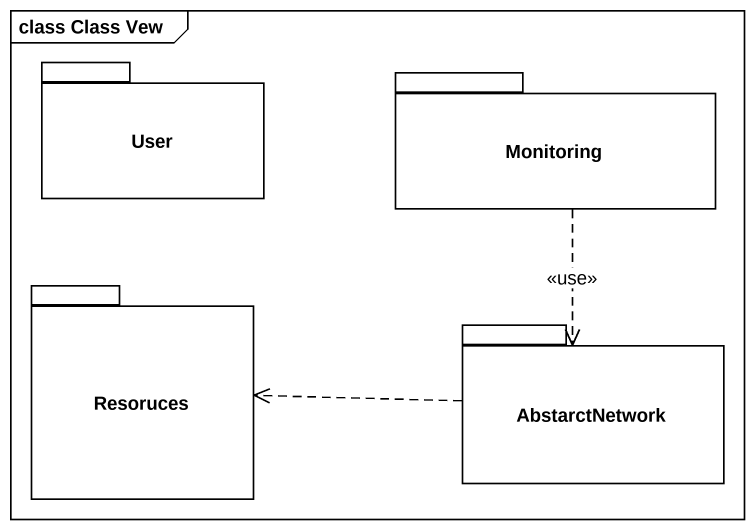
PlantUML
@startuml
mainframe class Class Vew
package User {
}
package Monitoring {
}
package Resoruces {
}
package AbstarctNetwork {
}
Monitoring ..> AbstarctNetwork : <<use>>
AbstarctNetwork .left.> Resoruces
@enduml
